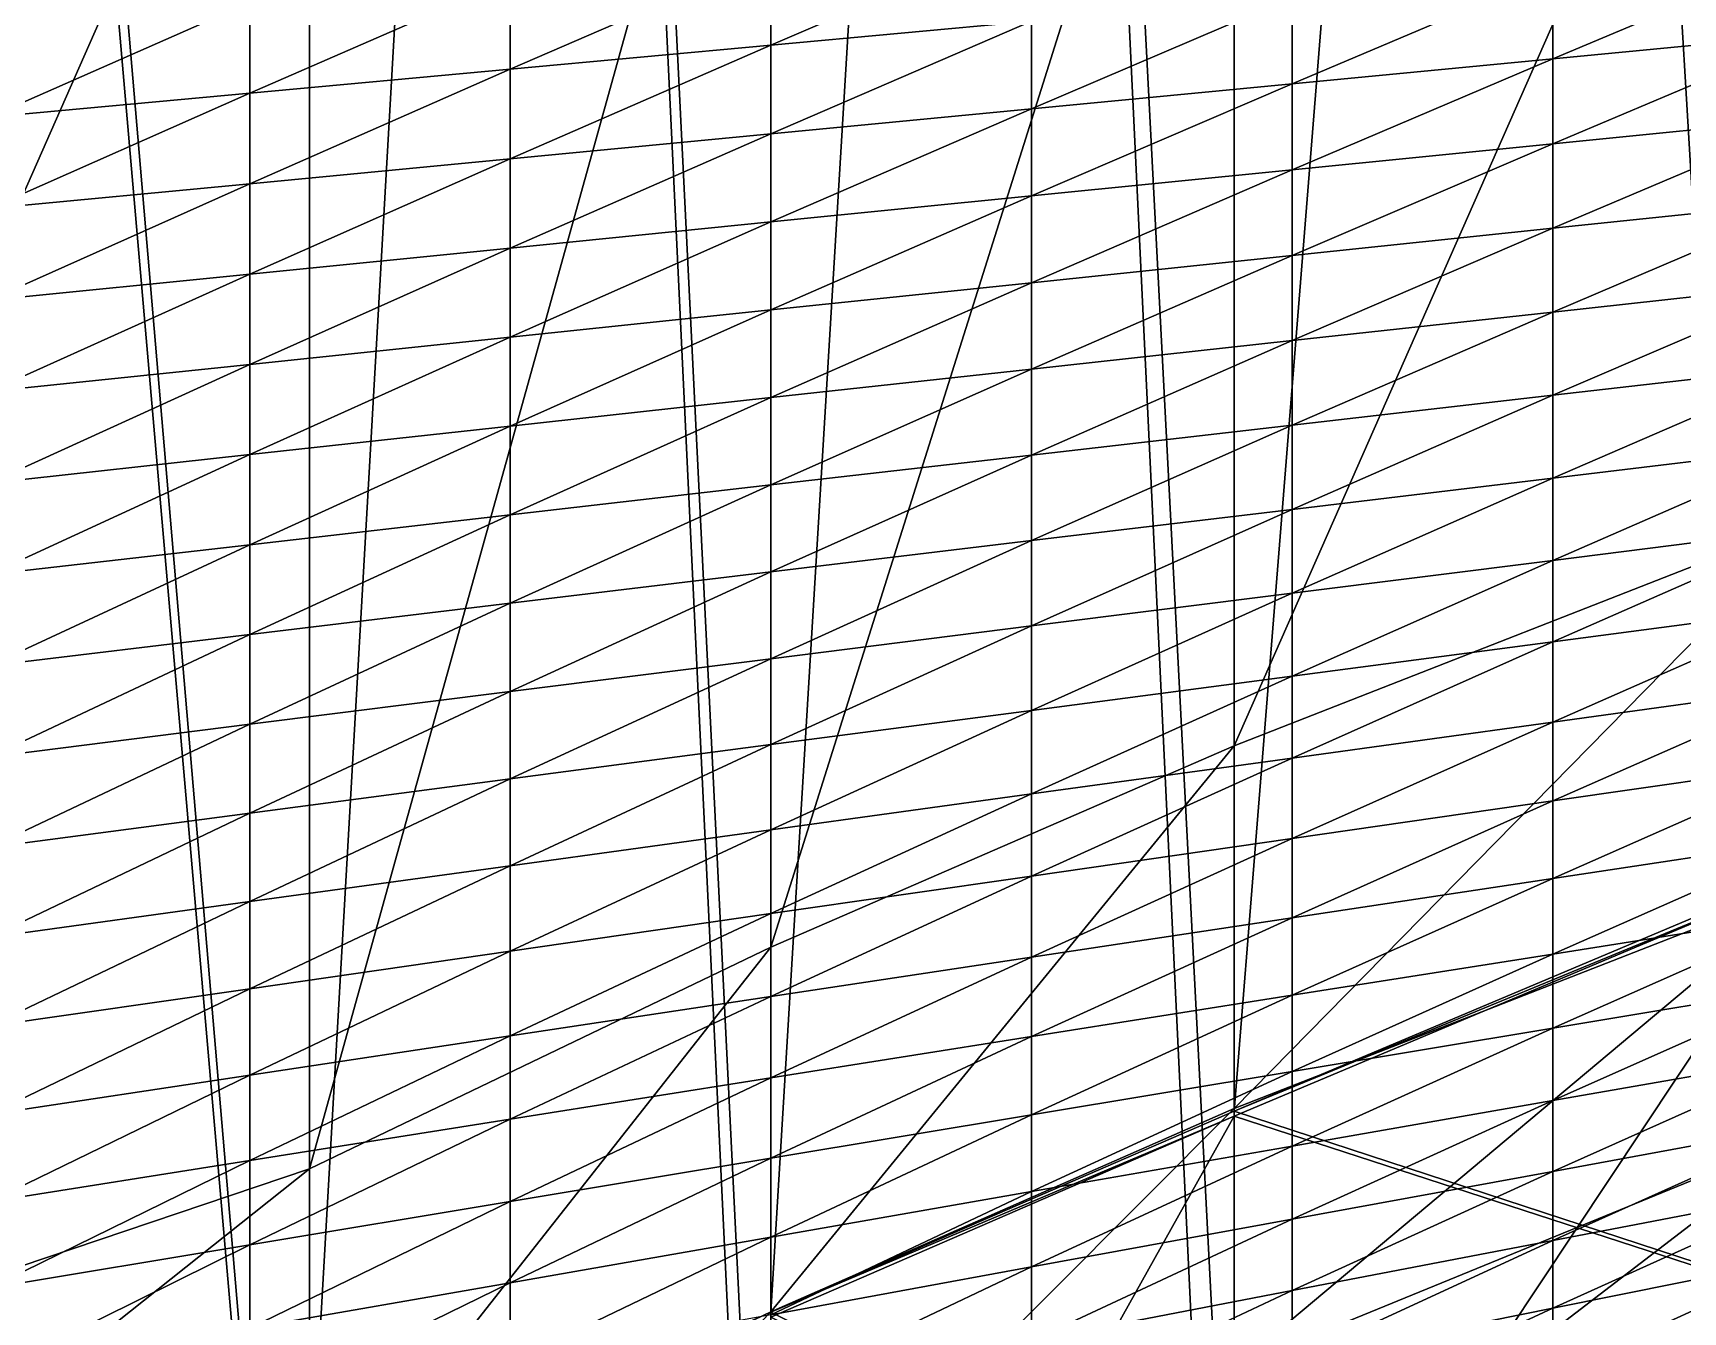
# Model space of a CAD drawing. Header units: metres. Extents: x -3 to 177, y -14 to 14.
# Drawn here: x 154.89 to 158.294, y -8.124 to -5.487 of the extents above; entities that cross this region are included whole.
import ezdxf

# ---------------------------------------------------------------- set-up
doc = ezdxf.new("R2010")
doc.units = ezdxf.units.M
for name, color, linetype, true_color in [('DB_1', 7, 'Continuous', 0x99866a), ('HOLD_1', 7, 'Continuous', 0xe6b85c), ('HULL', 7, 'Continuous', 0x528ba5), ('PARTITION_1_S', 7, 'Continuous', 0xc9ac7a), ('WBT_1_S', 7, 'Continuous', 0x417c9f)]:
    doc.layers.add(name, color=color, linetype=linetype, true_color=true_color)

msp = doc.modelspace()

# ---------------------------------------------------------------- linework, layer by layer
at = {"layer": 'DB_1'}
for points in [[(153.725, 10.5039, 1.75), (153.725, -10.5039, 1.75), (155.4606, -9.8546, 1.75)], [(153.725, 10.5039, 1.75), (155.4606, -9.8546, 1.75), (155.4606, 9.8546, 1.75)], [(155.4606, 9.8546, 1.75), (155.4606, -9.8546, 1.75), (156.4125, -9.4298, 1.75)], [(155.4606, 9.8546, 1.75), (156.4125, -9.4298, 1.75), (156.4125, 9.4298, 1.75)], [(156.4125, 9.4298, 1.75), (156.4125, -9.4298, 1.75), (157.3677, -9.0149, 1.75)], [(156.4125, 9.4298, 1.75), (157.3677, -9.0149, 1.75), (157.3677, 9.0149, 1.75)], [(157.3677, 9.0149, 1.75), (157.3677, -9.0149, 1.75), (158.5625, -8.5123, 1.75)], [(157.3677, 9.0149, 1.75), (158.5625, -8.5123, 1.75), (158.5625, 8.5123, 1.75)], [(153.725, -6.1144), (153.725, 6.1144), (155.4606, 4.4797)], [(153.725, -6.1144), (155.4606, 4.4797), (155.4606, -4.4797)], [(157.3677, -6.9568, 0.35), (157.3677, -4.34), (158.5625, -4.2524)], [(157.3677, -6.9568, 0.35), (158.5625, -4.2524), (158.5625, -6.4891, 0.35)], [(156.4125, -7.3715, 0.35), (156.4125, -4.41), (157.3677, -4.34)], [(156.4125, -7.3715, 0.35), (157.3677, -4.34), (157.3677, -6.9568, 0.35)], [(155.4606, -7.8288, 0.35), (155.4606, -4.4797), (156.4125, -4.41)], [(155.4606, -7.8288, 0.35), (156.4125, -4.41), (156.4125, -7.3715, 0.35)], [(153.725, -8.4147, 0.35), (153.725, -6.1144), (155.4606, -4.4797)], [(153.725, -8.4147, 0.35), (155.4606, -4.4797), (155.4606, -7.8288, 0.35)], [(157.3677, -7.7047, 0.7), (157.3677, -6.9568, 0.35), (158.5625, -6.4891, 0.35)], [(157.3677, -7.7047, 0.7), (158.5625, -6.4891, 0.35), (158.5625, -7.2383, 0.7)], [(156.4125, -8.1237, 0.7), (156.4125, -7.3715, 0.35), (157.3677, -6.9568, 0.35)], [(156.4125, -8.1237, 0.7), (157.3677, -6.9568, 0.35), (157.3677, -7.7047, 0.7)], [(157.3677, -8.2396, 1.05), (157.3677, -7.7047, 0.7), (158.5625, -7.2383, 0.7)], [(157.3677, -8.2396, 1.05), (158.5625, -7.2383, 0.7), (158.5625, -7.7506, 1.05)], [(155.4606, -8.5805, 0.7), (155.4606, -7.8288, 0.35), (156.4125, -7.3715, 0.35)], [(155.4606, -8.5805, 0.7), (156.4125, -7.3715, 0.35), (156.4125, -8.1237, 0.7)], [(156.4125, -8.6632, 1.05), (156.4125, -8.1237, 0.7), (157.3677, -7.7047, 0.7)], [(156.4125, -8.6632, 1.05), (157.3677, -7.7047, 0.7), (157.3677, -8.2396, 1.05)], [(157.3677, -8.6661, 1.4), (157.3677, -8.2396, 1.05), (158.5625, -7.7506, 1.05)], [(157.3677, -8.6661, 1.4), (158.5625, -7.7506, 1.05), (158.5625, -8.1619, 1.4)], [(153.725, -9.2082, 0.7), (153.725, -8.4147, 0.35), (155.4606, -7.8288, 0.35)], [(153.725, -9.2082, 0.7), (155.4606, -7.8288, 0.35), (155.4606, -8.5805, 0.7)], [(155.4606, -9.1101, 1.05), (155.4606, -8.5805, 0.7), (156.4125, -8.1237, 0.7)], [(155.4606, -9.1101, 1.05), (156.4125, -8.1237, 0.7), (156.4125, -8.6632, 1.05)]]:
    msp.add_3dface(points, dxfattribs=at)
at = {"layer": 'HOLD_1'}
for points in [[(153.725, 9.996, 14.6), (153.725, -9.996, 14.6), (155.4606, -9.996, 14.6)], [(153.725, 9.996, 14.6), (155.4606, -9.996, 14.6), (155.4606, 9.996, 14.6)], [(155.4606, 9.996, 14.6), (155.4606, -9.996, 14.6), (156.4125, -9.996, 14.6)], [(155.4606, 9.996, 14.6), (156.4125, -9.996, 14.6), (156.4125, 9.996, 14.6)], [(156.4125, 9.996, 14.6), (156.4125, -9.996, 14.6), (157.3677, -9.996, 14.6)], [(156.4125, 9.996, 14.6), (157.3677, -9.996, 14.6), (157.3677, 9.996, 14.6)], [(157.3677, 9.996, 14.6), (157.3677, -9.996, 14.6), (158.5625, -9.996, 14.6)], [(157.3677, 9.996, 14.6), (158.5625, -9.996, 14.6), (158.5625, 9.996, 14.6)], [(153.725, -9.1988, 1.75), (153.725, 9.1988, 1.75), (155.4606, 8.5494, 1.75)], [(153.725, -9.1988, 1.75), (155.4606, 8.5494, 1.75), (155.4606, -8.5494, 1.75)], [(155.4606, -8.5494, 1.75), (155.4606, 8.5494, 1.75), (156.4125, 8.1245, 1.75)], [(155.4606, -8.5494, 1.75), (156.4125, 8.1245, 1.75), (156.4125, -8.1245, 1.75)], [(156.4125, -8.1245, 1.75), (156.4125, 8.1245, 1.75), (157.3677, 7.7097, 1.75)], [(156.4125, -8.1245, 1.75), (157.3677, 7.7097, 1.75), (157.3677, -7.7097, 1.75)], [(157.3677, -7.7097, 1.75), (157.3677, 7.7097, 1.75), (158.5625, 7.2071, 1.75)], [(157.3677, -7.7097, 1.75), (158.5625, 7.2071, 1.75), (158.5625, -7.2071, 1.75)], [(157.3677, -7.7097, 1.75), (158.5625, -7.2071, 1.75), (158.5625, -8.1011, 3.0018)], [(156.4125, -8.1245, 1.75), (157.3677, -7.7097, 1.75), (157.3677, -8.6069, 3.0018)], [(157.3677, -8.6069, 3.0018), (157.3677, -7.7097, 1.75), (158.5625, -8.1011, 3.0018)], [(157.3677, -8.6069, 3.0018), (158.5625, -8.1011, 3.0018), (158.5625, -9.231, 5.7512)]]:
    msp.add_3dface(points, dxfattribs=at)
at = {"layer": 'HULL'}
for points in [[(156.4125, -5.5117, 0.0187), (156.4125, -5.3284, 0.0111), (156.95, -5.2807, 0.0148)], [(156.4125, -5.5117, 0.0187), (156.95, -5.2807, 0.0148), (156.95, -5.4622, 0.0249)], [(155.875, -5.5612, 0.0125), (155.875, -5.3761, 0.0074), (156.4125, -5.3284, 0.0111)], [(155.875, -5.5612, 0.0125), (156.4125, -5.3284, 0.0111), (156.4125, -5.5117, 0.0187)], [(158.025, -5.54, 0.0606), (158.025, -5.3632, 0.0374), (158.5625, -5.3138, 0.0436)], [(158.025, -5.54, 0.0606), (158.5625, -5.3138, 0.0436), (158.5625, -5.4885, 0.0707)], [(155.3375, -5.6107, 0.0062), (155.3375, -5.4238, 0.0037), (155.875, -5.3761, 0.0074)], [(155.3375, -5.6107, 0.0062), (155.875, -5.3761, 0.0074), (155.875, -5.5612, 0.0125)], [(157.4875, -5.5915, 0.0505), (157.4875, -5.4127, 0.0311), (158.025, -5.3632, 0.0374)], [(157.4875, -5.5915, 0.0505), (158.025, -5.3632, 0.0374), (158.025, -5.54, 0.0606)], [(154.8, -5.6602), (154.8, -5.4715), (155.3375, -5.4238, 0.0037)], [(154.8, -5.6602), (155.3375, -5.4238, 0.0037), (155.3375, -5.6107, 0.0062)], [(156.95, -5.6429, 0.0404), (156.95, -5.4622, 0.0249), (157.4875, -5.4127, 0.0311)], [(156.95, -5.6429, 0.0404), (157.4875, -5.4127, 0.0311), (157.4875, -5.5915, 0.0505)], [(156.4125, -5.6944, 0.0303), (156.4125, -5.5117, 0.0187), (156.95, -5.4622, 0.0249)], [(156.4125, -5.6944, 0.0303), (156.95, -5.4622, 0.0249), (156.95, -5.6429, 0.0404)], [(155.875, -5.7459, 0.0202), (155.875, -5.5612, 0.0125), (156.4125, -5.5117, 0.0187)], [(155.875, -5.7459, 0.0202), (156.4125, -5.5117, 0.0187), (156.4125, -5.6944, 0.0303)], [(158.025, -5.7151, 0.0914), (158.025, -5.54, 0.0606), (158.5625, -5.4885, 0.0707)], [(158.025, -5.7151, 0.0914), (158.5625, -5.4885, 0.0707), (158.5625, -5.6614, 0.1066)], [(157.4875, -5.7688, 0.0762), (157.4875, -5.5915, 0.0505), (158.025, -5.54, 0.0606)], [(157.4875, -5.7688, 0.0762), (158.025, -5.54, 0.0606), (158.025, -5.7151, 0.0914)], [(155.3375, -5.7974, 0.0101), (155.3375, -5.6107, 0.0062), (155.875, -5.5612, 0.0125)], [(155.3375, -5.7974, 0.0101), (155.875, -5.5612, 0.0125), (155.875, -5.7459, 0.0202)], [(154.8, -5.8488), (154.8, -5.6602), (155.3375, -5.6107, 0.0062)], [(154.8, -5.8488), (155.3375, -5.6107, 0.0062), (155.3375, -5.7974, 0.0101)], [(156.95, -5.8226, 0.0609), (156.95, -5.6429, 0.0404), (157.4875, -5.5915, 0.0505)], [(156.95, -5.8226, 0.0609), (157.4875, -5.5915, 0.0505), (157.4875, -5.7688, 0.0762)], [(156.4125, -5.8763, 0.0457), (156.4125, -5.6944, 0.0303), (156.95, -5.6429, 0.0404)], [(156.4125, -5.8763, 0.0457), (156.95, -5.6429, 0.0404), (156.95, -5.8226, 0.0609)], [(158.025, -5.8894, 0.1262), (158.025, -5.7151, 0.0914), (158.5625, -5.6614, 0.1066)], [(158.025, -5.8894, 0.1262), (158.5625, -5.6614, 0.1066), (158.5625, -5.8333, 0.1468)], [(155.875, -5.9301, 0.0305), (155.875, -5.7459, 0.0202), (156.4125, -5.6944, 0.0303)], [(155.875, -5.9301, 0.0305), (156.4125, -5.6944, 0.0303), (156.4125, -5.8763, 0.0457)], [(157.4875, -5.9455, 0.1055), (157.4875, -5.7688, 0.0762), (158.025, -5.7151, 0.0914)], [(157.4875, -5.9455, 0.1055), (158.025, -5.7151, 0.0914), (158.025, -5.8894, 0.1262)], [(155.3375, -5.9838, 0.0152), (155.3375, -5.7974, 0.0101), (155.875, -5.7459, 0.0202)], [(155.3375, -5.9838, 0.0152), (155.875, -5.7459, 0.0202), (155.875, -5.9301, 0.0305)], [(156.95, -6.0017, 0.0849), (156.95, -5.8226, 0.0609), (157.4875, -5.7688, 0.0762)], [(156.95, -6.0017, 0.0849), (157.4875, -5.7688, 0.0762), (157.4875, -5.9455, 0.1055)], [(154.8, -6.0375), (154.8, -5.8488), (155.3375, -5.7974, 0.0101)], [(154.8, -6.0375), (155.3375, -5.7974, 0.0101), (155.3375, -5.9838, 0.0152)], [(156.4125, -6.0578, 0.0643), (156.4125, -5.8763, 0.0457), (156.95, -5.8226, 0.0609)], [(156.4125, -6.0578, 0.0643), (156.95, -5.8226, 0.0609), (156.95, -6.0017, 0.0849)], [(158.025, -6.062, 0.1669), (158.025, -5.8894, 0.1262), (158.5625, -5.8333, 0.1468)], [(158.025, -6.062, 0.1669), (158.5625, -5.8333, 0.1468), (158.5625, -6.0032, 0.1939)], [(155.875, -6.1139, 0.0437), (155.875, -5.9301, 0.0305), (156.4125, -5.8763, 0.0457)], [(155.875, -6.1139, 0.0437), (156.4125, -5.8763, 0.0457), (156.4125, -6.0578, 0.0643)], [(157.4875, -6.1208, 0.1399), (157.4875, -5.9455, 0.1055), (158.025, -5.8894, 0.1262)], [(157.4875, -6.1208, 0.1399), (158.025, -5.8894, 0.1262), (158.025, -6.062, 0.1669)], [(155.3375, -6.1701, 0.023), (155.3375, -5.9838, 0.0152), (155.875, -5.9301, 0.0305)], [(155.3375, -6.1701, 0.023), (155.875, -5.9301, 0.0305), (155.875, -6.1139, 0.0437)], [(156.95, -6.1796, 0.1129), (156.95, -6.0017, 0.0849), (157.4875, -5.9455, 0.1055)], [(156.95, -6.1796, 0.1129), (157.4875, -5.9455, 0.1055), (157.4875, -6.1208, 0.1399)], [(154.8, -6.2262, 0.0024), (154.8, -6.0375), (155.3375, -5.9838, 0.0152)], [(154.8, -6.2262, 0.0024), (155.3375, -5.9838, 0.0152), (155.3375, -6.1701, 0.023)], [(156.4125, -6.2384, 0.0859), (156.4125, -6.0578, 0.0643), (156.95, -6.0017, 0.0849)], [(156.4125, -6.2384, 0.0859), (156.95, -6.0017, 0.0849), (156.95, -6.1796, 0.1129)], [(158.025, -6.2336, 0.2108), (158.025, -6.062, 0.1669), (158.5625, -6.0032, 0.1939)], [(158.025, -6.2336, 0.2108), (158.5625, -6.0032, 0.1939), (158.5625, -6.172, 0.2444)], [(155.875, -6.2972, 0.0589), (155.875, -6.1139, 0.0437), (156.4125, -6.0578, 0.0643)], [(155.875, -6.2972, 0.0589), (156.4125, -6.0578, 0.0643), (156.4125, -6.2384, 0.0859)], [(157.4875, -6.2952, 0.1772), (157.4875, -6.1208, 0.1399), (158.025, -6.062, 0.1669)], [(157.4875, -6.2952, 0.1772), (158.025, -6.062, 0.1669), (158.025, -6.2336, 0.2108)], [(155.3375, -6.356, 0.0319), (155.3375, -6.1701, 0.023), (155.875, -6.1139, 0.0437)], [(155.3375, -6.356, 0.0319), (155.875, -6.1139, 0.0437), (155.875, -6.2972, 0.0589)], [(156.95, -6.3569, 0.1435), (156.95, -6.1796, 0.1129), (157.4875, -6.1208, 0.1399)], [(156.95, -6.3569, 0.1435), (157.4875, -6.1208, 0.1399), (157.4875, -6.2952, 0.1772)], [(154.8, -6.4148, 0.0049), (154.8, -6.2262, 0.0024), (155.3375, -6.1701, 0.023)], [(154.8, -6.4148, 0.0049), (155.3375, -6.1701, 0.023), (155.3375, -6.356, 0.0319)], [(156.4125, -6.4185, 0.1099), (156.4125, -6.2384, 0.0859), (156.95, -6.1796, 0.1129)], [(156.4125, -6.4185, 0.1099), (156.95, -6.1796, 0.1129), (156.95, -6.3569, 0.1435)], [(158.025, -6.4044, 0.2591), (158.025, -6.2336, 0.2108), (158.5625, -6.172, 0.2444)], [(158.025, -6.4044, 0.2591), (158.5625, -6.172, 0.2444), (158.5625, -6.3399, 0.2985)], [(155.875, -6.4801, 0.0763), (155.875, -6.2972, 0.0589), (156.4125, -6.2384, 0.0859)], [(155.875, -6.4801, 0.0763), (156.4125, -6.2384, 0.0859), (156.4125, -6.4185, 0.1099)], [(157.4875, -6.4689, 0.2197), (157.4875, -6.2952, 0.1772), (158.025, -6.2336, 0.2108)], [(157.4875, -6.4689, 0.2197), (158.025, -6.2336, 0.2108), (158.025, -6.4044, 0.2591)], [(156.95, -6.5335, 0.1804), (156.95, -6.3569, 0.1435), (157.4875, -6.2952, 0.1772)], [(156.95, -6.5335, 0.1804), (157.4875, -6.2952, 0.1772), (157.4875, -6.4689, 0.2197)], [(155.3375, -6.5418, 0.0427), (155.3375, -6.356, 0.0319), (155.875, -6.2972, 0.0589)], [(155.3375, -6.5418, 0.0427), (155.875, -6.2972, 0.0589), (155.875, -6.4801, 0.0763)], [(154.8, -6.6034, 0.0091), (154.8, -6.4148, 0.0049), (155.3375, -6.356, 0.0319)], [(154.8, -6.6034, 0.0091), (155.3375, -6.356, 0.0319), (155.3375, -6.5418, 0.0427)], [(156.4125, -6.598, 0.141), (156.4125, -6.4185, 0.1099), (156.95, -6.3569, 0.1435)], [(156.4125, -6.598, 0.141), (156.95, -6.3569, 0.1435), (156.95, -6.5335, 0.1804)], [(158.025, -6.5741, 0.3104), (158.025, -6.4044, 0.2591), (158.5625, -6.3399, 0.2985)], [(158.025, -6.5741, 0.3104), (158.5625, -6.3399, 0.2985), (158.5625, -6.5065, 0.356)], [(155.875, -6.6625, 0.1016), (155.875, -6.4801, 0.0763), (156.4125, -6.4185, 0.1099)], [(155.875, -6.6625, 0.1016), (156.4125, -6.4185, 0.1099), (156.4125, -6.598, 0.141)], [(157.4875, -6.6417, 0.2647), (157.4875, -6.4689, 0.2197), (158.025, -6.4044, 0.2591)], [(157.4875, -6.6417, 0.2647), (158.025, -6.4044, 0.2591), (158.025, -6.5741, 0.3104)], [(155.3375, -6.7271, 0.0622), (155.3375, -6.5418, 0.0427), (155.875, -6.4801, 0.0763)], [(155.3375, -6.7271, 0.0622), (155.875, -6.4801, 0.0763), (155.875, -6.6625, 0.1016)], [(156.95, -6.7093, 0.2191), (156.95, -6.5335, 0.1804), (157.4875, -6.4689, 0.2197)], [(156.95, -6.7093, 0.2191), (157.4875, -6.4689, 0.2197), (157.4875, -6.6417, 0.2647)], [(156.4125, -6.7769, 0.1735), (156.4125, -6.598, 0.141), (156.95, -6.5335, 0.1804)], [(156.4125, -6.7769, 0.1735), (156.95, -6.5335, 0.1804), (156.95, -6.7093, 0.2191)], [(158.025, -6.742, 0.3684), (158.025, -6.5741, 0.3104), (158.5625, -6.5065, 0.356)], [(158.025, -6.742, 0.3684), (158.5625, -6.5065, 0.356), (158.5625, -6.6712, 0.4193)], [(154.8, -6.7916, 0.0229), (154.8, -6.6034, 0.0091), (155.3375, -6.5418, 0.0427)], [(154.8, -6.7916, 0.0229), (155.3375, -6.5418, 0.0427), (155.3375, -6.7271, 0.0622)], [(155.875, -6.8445, 0.1279), (155.875, -6.6625, 0.1016), (156.4125, -6.598, 0.141)], [(155.875, -6.8445, 0.1279), (156.4125, -6.598, 0.141), (156.4125, -6.7769, 0.1735)], [(157.4875, -6.8127, 0.3174), (157.4875, -6.6417, 0.2647), (158.025, -6.5741, 0.3104)], [(157.4875, -6.8127, 0.3174), (158.025, -6.5741, 0.3104), (158.025, -6.742, 0.3684)], [(155.3375, -6.9121, 0.0822), (155.3375, -6.7271, 0.0622), (155.875, -6.6625, 0.1016)], [(155.3375, -6.9121, 0.0822), (155.875, -6.6625, 0.1016), (155.875, -6.8445, 0.1279)], [(156.95, -6.8835, 0.2665), (156.95, -6.7093, 0.2191), (157.4875, -6.6417, 0.2647)], [(156.95, -6.8835, 0.2665), (157.4875, -6.6417, 0.2647), (157.4875, -6.8127, 0.3174)], [(158.025, -6.9078, 0.4324), (158.025, -6.742, 0.3684), (158.5625, -6.6712, 0.4193)], [(158.025, -6.9078, 0.4324), (158.5625, -6.6712, 0.4193), (158.5625, -6.8337, 0.4881)], [(154.8, -6.9798, 0.0366), (154.8, -6.7916, 0.0229), (155.3375, -6.7271, 0.0622)], [(154.8, -6.9798, 0.0366), (155.3375, -6.7271, 0.0622), (155.3375, -6.9121, 0.0822)], [(156.4125, -6.9542, 0.2156), (156.4125, -6.7769, 0.1735), (156.95, -6.7093, 0.2191)], [(156.4125, -6.9542, 0.2156), (156.95, -6.7093, 0.2191), (156.95, -6.8835, 0.2665)], [(157.4875, -6.9818, 0.3766), (157.4875, -6.8127, 0.3174), (158.025, -6.742, 0.3684)], [(157.4875, -6.9818, 0.3766), (158.025, -6.742, 0.3684), (158.025, -6.9078, 0.4324)], [(155.875, -7.025, 0.1646), (155.875, -6.8445, 0.1279), (156.4125, -6.7769, 0.1735)], [(155.875, -7.025, 0.1646), (156.4125, -6.7769, 0.1735), (156.4125, -6.9542, 0.2156)], [(156.95, -7.0558, 0.3209), (156.95, -6.8835, 0.2665), (157.4875, -6.8127, 0.3174)], [(156.95, -7.0558, 0.3209), (157.4875, -6.8127, 0.3174), (157.4875, -6.9818, 0.3766)], [(158.025, -7.0703, 0.5045), (158.025, -6.9078, 0.4324), (158.5625, -6.8337, 0.4881)], [(158.025, -7.0703, 0.5045), (158.5625, -6.8337, 0.4881), (158.5625, -6.9929, 0.5646)], [(155.3375, -7.0958, 0.1137), (155.3375, -6.9121, 0.0822), (155.875, -6.8445, 0.1279)], [(155.3375, -7.0958, 0.1137), (155.875, -6.8445, 0.1279), (155.875, -7.025, 0.1646)], [(156.4125, -7.1298, 0.2651), (156.4125, -6.9542, 0.2156), (156.95, -6.8835, 0.2665)], [(156.4125, -7.1298, 0.2651), (156.95, -6.8835, 0.2665), (156.95, -7.0558, 0.3209)], [(157.4875, -7.1477, 0.4444), (157.4875, -6.9818, 0.3766), (158.025, -6.9078, 0.4324)], [(157.4875, -7.1477, 0.4444), (158.025, -6.9078, 0.4324), (158.025, -7.0703, 0.5045)], [(154.8, -7.1665, 0.0627), (154.8, -6.9798, 0.0366), (155.3375, -6.9121, 0.0822)], [(154.8, -7.1665, 0.0627), (155.3375, -6.9121, 0.0822), (155.3375, -7.0958, 0.1137)], [(155.875, -7.2038, 0.2094), (155.875, -7.025, 0.1646), (156.4125, -6.9542, 0.2156)], [(155.875, -7.2038, 0.2094), (156.4125, -6.9542, 0.2156), (156.4125, -7.1298, 0.2651)], [(156.95, -7.2252, 0.3843), (156.95, -7.0558, 0.3209), (157.4875, -6.9818, 0.3766)], [(156.95, -7.2252, 0.3843), (157.4875, -6.9818, 0.3766), (157.4875, -7.1477, 0.4444)], [(158.025, -7.23, 0.5824), (158.025, -7.0703, 0.5045), (158.5625, -6.9929, 0.5646)], [(158.025, -7.23, 0.5824), (158.5625, -6.9929, 0.5646), (158.5625, -7.1489, 0.6472)], [(155.3375, -7.2779, 0.1536), (155.3375, -7.0958, 0.1137), (155.875, -7.025, 0.1646)], [(155.3375, -7.2779, 0.1536), (155.875, -7.025, 0.1646), (155.875, -7.2038, 0.2094)], [(156.4125, -7.3026, 0.3242), (156.4125, -7.1298, 0.2651), (156.95, -7.0558, 0.3209)], [(156.4125, -7.3026, 0.3242), (156.95, -7.0558, 0.3209), (156.95, -7.2252, 0.3843)], [(157.4875, -7.3111, 0.5176), (157.4875, -7.1477, 0.4444), (158.025, -7.0703, 0.5045)], [(157.4875, -7.3111, 0.5176), (158.025, -7.0703, 0.5045), (158.025, -7.23, 0.5824)], [(154.8, -7.3519, 0.0979), (154.8, -7.1665, 0.0627), (155.3375, -7.0958, 0.1137)], [(154.8, -7.3519, 0.0979), (155.3375, -7.0958, 0.1137), (155.3375, -7.2779, 0.1536)], [(155.875, -7.38, 0.2641), (155.875, -7.2038, 0.2094), (156.4125, -7.1298, 0.2651)], [(155.875, -7.38, 0.2641), (156.4125, -7.1298, 0.2651), (156.4125, -7.3026, 0.3242)], [(156.95, -7.3923, 0.4529), (156.95, -7.2252, 0.3843), (157.4875, -7.1477, 0.4444)], [(156.95, -7.3923, 0.4529), (157.4875, -7.1477, 0.4444), (157.4875, -7.3111, 0.5176)], [(158.025, -7.3859, 0.6674), (158.025, -7.23, 0.5824), (158.5625, -7.1489, 0.6472)], [(158.025, -7.3859, 0.6674), (158.5625, -7.1489, 0.6472), (158.5625, -7.3008, 0.7369)], [(155.3375, -7.4574, 0.204), (155.3375, -7.2779, 0.1536), (155.875, -7.2038, 0.2094)], [(155.3375, -7.4574, 0.204), (155.875, -7.2038, 0.2094), (155.875, -7.38, 0.2641)], [(156.4125, -7.4734, 0.3881), (156.4125, -7.3026, 0.3242), (156.95, -7.2252, 0.3843)], [(156.4125, -7.4734, 0.3881), (156.95, -7.2252, 0.3843), (156.95, -7.3923, 0.4529)], [(157.4875, -7.4711, 0.5978), (157.4875, -7.3111, 0.5176), (158.025, -7.23, 0.5824)], [(157.4875, -7.4711, 0.5978), (158.025, -7.23, 0.5824), (158.025, -7.3859, 0.6674)], [(154.8, -7.5349, 0.1439), (154.8, -7.3519, 0.0979), (155.3375, -7.2779, 0.1536)], [(154.8, -7.5349, 0.1439), (155.3375, -7.2779, 0.1536), (155.3375, -7.4574, 0.204)], [(155.875, -7.5545, 0.3234), (155.875, -7.38, 0.2641), (156.4125, -7.3026, 0.3242)], [(155.875, -7.5545, 0.3234), (156.4125, -7.3026, 0.3242), (156.4125, -7.4734, 0.3881)], [(156.95, -7.5562, 0.5282), (156.95, -7.3923, 0.4529), (157.4875, -7.3111, 0.5176)], [(156.95, -7.5562, 0.5282), (157.4875, -7.3111, 0.5176), (157.4875, -7.4711, 0.5978)], [(158.025, -7.5386, 0.758), (158.025, -7.3859, 0.6674), (158.5625, -7.3008, 0.7369)], [(158.025, -7.5386, 0.758), (158.5625, -7.3008, 0.7369), (158.5625, -7.4493, 0.8322)], [(155.3375, -7.6356, 0.2586), (155.3375, -7.4574, 0.204), (155.875, -7.38, 0.2641)], [(155.3375, -7.6356, 0.2586), (155.875, -7.38, 0.2641), (155.875, -7.5545, 0.3234)], [(156.4125, -7.6414, 0.4587), (156.4125, -7.4734, 0.3881), (156.95, -7.3923, 0.4529)], [(156.4125, -7.6414, 0.4587), (156.95, -7.3923, 0.4529), (156.95, -7.5562, 0.5282)], [(157.4875, -7.628, 0.6838), (157.4875, -7.4711, 0.5978), (158.025, -7.3859, 0.6674)], [(157.4875, -7.628, 0.6838), (158.025, -7.3859, 0.6674), (158.025, -7.5386, 0.758)], [(158.025, -7.6882, 0.8533), (158.025, -7.5386, 0.758), (158.5625, -7.4493, 0.8322)], [(158.025, -7.6882, 0.8533), (158.5625, -7.4493, 0.8322), (158.5625, -7.5944, 0.9324)], [(154.8, -7.7167, 0.1938), (154.8, -7.5349, 0.1439), (155.3375, -7.4574, 0.204)], [(154.8, -7.7167, 0.1938), (155.3375, -7.4574, 0.204), (155.3375, -7.6356, 0.2586)], [(155.875, -7.7265, 0.3891), (155.875, -7.5545, 0.3234), (156.4125, -7.4734, 0.3881)], [(155.875, -7.7265, 0.3891), (156.4125, -7.4734, 0.3881), (156.4125, -7.6414, 0.4587)], [(156.95, -7.7173, 0.6097), (156.95, -7.5562, 0.5282), (157.4875, -7.4711, 0.5978)], [(156.95, -7.7173, 0.6097), (157.4875, -7.4711, 0.5978), (157.4875, -7.628, 0.6838)], [(155.3375, -7.8117, 0.3195), (155.3375, -7.6356, 0.2586), (155.875, -7.5545, 0.3234)], [(155.3375, -7.8117, 0.3195), (155.875, -7.5545, 0.3234), (155.875, -7.7265, 0.3891)], [(157.4875, -7.7821, 0.7743), (157.4875, -7.628, 0.6838), (158.025, -7.5386, 0.758)], [(157.4875, -7.7821, 0.7743), (158.025, -7.5386, 0.758), (158.025, -7.6882, 0.8533)], [(156.4125, -7.8067, 0.5355), (156.4125, -7.6414, 0.4587), (156.95, -7.5562, 0.5282)], [(156.4125, -7.8067, 0.5355), (156.95, -7.5562, 0.5282), (156.95, -7.7173, 0.6097)], [(158.025, -7.8341, 0.9543), (158.025, -7.6882, 0.8533), (158.5625, -7.5944, 0.9324)], [(158.025, -7.8341, 0.9543), (158.5625, -7.5944, 0.9324), (158.5625, -7.7356, 1.038)], [(154.8, -7.8969, 0.2499), (154.8, -7.7167, 0.1938), (155.3375, -7.6356, 0.2586)], [(154.8, -7.8969, 0.2499), (155.3375, -7.6356, 0.2586), (155.3375, -7.8117, 0.3195)], [(155.875, -7.896, 0.4613), (155.875, -7.7265, 0.3891), (156.4125, -7.6414, 0.4587)], [(155.875, -7.896, 0.4613), (156.4125, -7.6414, 0.4587), (156.4125, -7.8067, 0.5355)], [(156.95, -7.876, 0.6952), (156.95, -7.7173, 0.6097), (157.4875, -7.628, 0.6838)], [(156.95, -7.876, 0.6952), (157.4875, -7.628, 0.6838), (157.4875, -7.7821, 0.7743)], [(157.4875, -7.9327, 0.8706), (157.4875, -7.7821, 0.7743), (158.025, -7.6882, 0.8533)], [(157.4875, -7.9327, 0.8706), (158.025, -7.6882, 0.8533), (158.025, -7.8341, 0.9543)], [(156.4125, -7.9698, 0.6161), (156.4125, -7.8067, 0.5355), (156.95, -7.7173, 0.6097)], [(156.4125, -7.9698, 0.6161), (156.95, -7.7173, 0.6097), (156.95, -7.876, 0.6952)], [(155.3375, -7.9853, 0.3871), (155.3375, -7.8117, 0.3195), (155.875, -7.7265, 0.3891)], [(155.3375, -7.9853, 0.3871), (155.875, -7.7265, 0.3891), (155.875, -7.896, 0.4613)], [(158.025, -7.9767, 1.06), (158.025, -7.8341, 0.9543), (158.5625, -7.7356, 1.038)], [(158.025, -7.9767, 1.06), (158.5625, -7.7356, 1.038), (158.5625, -7.8733, 1.1482)], [(156.95, -8.0312, 0.787), (156.95, -7.876, 0.6952), (157.4875, -7.7821, 0.7743)], [(156.95, -8.0312, 0.787), (157.4875, -7.7821, 0.7743), (157.4875, -7.9327, 0.8706)], [(154.8, -8.0747, 0.313), (154.8, -7.8969, 0.2499), (155.3375, -7.8117, 0.3195)], [(154.8, -8.0747, 0.313), (155.3375, -7.8117, 0.3195), (155.3375, -7.9853, 0.3871)], [(155.875, -8.0637, 0.5371), (155.875, -7.896, 0.4613), (156.4125, -7.8067, 0.5355)], [(155.875, -8.0637, 0.5371), (156.4125, -7.8067, 0.5355), (156.4125, -7.9698, 0.6161)], [(157.4875, -8.08, 0.9717), (157.4875, -7.9327, 0.8706), (158.025, -7.8341, 0.9543)], [(157.4875, -8.08, 0.9717), (158.025, -7.8341, 0.9543), (158.025, -7.9767, 1.06)], [(156.4125, -8.1297, 0.7033), (156.4125, -7.9698, 0.6161), (156.95, -7.876, 0.6952)], [(156.4125, -8.1297, 0.7033), (156.95, -7.876, 0.6952), (156.95, -8.0312, 0.787)], [(158.025, -8.1164, 1.1695), (158.025, -7.9767, 1.06), (158.5625, -7.8733, 1.1482)], [(158.025, -8.1164, 1.1695), (158.5625, -7.8733, 1.1482), (158.5625, -8.0082, 1.2619)], [(155.3375, -8.1576, 0.458), (155.3375, -7.9853, 0.3871), (155.875, -7.896, 0.4613)], [(155.3375, -8.1576, 0.458), (155.875, -7.896, 0.4613), (155.875, -8.0637, 0.5371)], [(156.95, -8.1834, 0.8835), (156.95, -8.0312, 0.787), (157.4875, -7.9327, 0.8706)], [(156.95, -8.1834, 0.8835), (157.4875, -7.9327, 0.8706), (157.4875, -8.08, 0.9717)], [(154.8, -8.2514, 0.3789), (154.8, -8.0747, 0.313), (155.3375, -7.9853, 0.3871)], [(154.8, -8.2514, 0.3789), (155.3375, -7.9853, 0.3871), (155.3375, -8.1576, 0.458)], [(155.875, -8.2282, 0.6196), (155.875, -8.0637, 0.5371), (156.4125, -7.9698, 0.6161)], [(155.875, -8.2282, 0.6196), (156.4125, -7.9698, 0.6161), (156.4125, -8.1297, 0.7033)], [(157.4875, -8.2246, 1.0771), (157.4875, -8.08, 0.9717), (158.025, -7.9767, 1.06)], [(157.4875, -8.2246, 1.0771), (158.025, -7.9767, 1.06), (158.025, -8.1164, 1.1695)], [(156.4125, -8.2868, 0.7952), (156.4125, -8.1297, 0.7033), (156.95, -8.0312, 0.787)], [(156.4125, -8.2868, 0.7952), (156.95, -8.0312, 0.787), (156.95, -8.1834, 0.8835)], [(158.025, -8.2529, 1.2835), (158.025, -8.1164, 1.1695), (158.5625, -8.0082, 1.2619)], [(158.025, -8.2529, 1.2835), (158.5625, -8.0082, 1.2619), (158.5625, -8.1402, 1.3793)], [(155.3375, -8.3268, 0.5359), (155.3375, -8.1576, 0.458), (155.875, -8.0637, 0.5371)], [(155.3375, -8.3268, 0.5359), (155.875, -8.0637, 0.5371), (155.875, -8.2282, 0.6196)], [(156.95, -8.3328, 0.9847), (156.95, -8.1834, 0.8835), (157.4875, -8.08, 0.9717)], [(156.95, -8.3328, 0.9847), (157.4875, -8.08, 0.9717), (157.4875, -8.2246, 1.0771)], [(157.4875, -8.3656, 1.1878), (157.4875, -8.2246, 1.0771), (158.025, -8.1164, 1.1695)], [(157.4875, -8.3656, 1.1878), (158.025, -8.1164, 1.1695), (158.025, -8.2529, 1.2835)]]:
    msp.add_3dface(points, dxfattribs=at)
at = {"layer": 'PARTITION_1_S'}
for points in [[(157.3677, -7.7097, 1.75), (158.5625, -8.1011, 3.0018), (158.5625, -7.2071, 1.75)], [(157.3677, -7.7097, 1.75), (158.5625, -7.2071, 1.75), (158.5625, -7.2176, 1.75)], [(158.5625, -7.2176, 1.75), (158.5625, -8.109, 2.9982), (157.3677, -7.7201, 1.75)], [(157.3677, -7.7097, 1.75), (158.5625, -7.2176, 1.75), (157.3677, -7.7201, 1.75)], [(156.4125, -8.1245, 1.75), (157.3677, -8.6069, 3.0018), (157.3677, -7.7097, 1.75)], [(156.4125, -8.1245, 1.75), (157.3677, -7.7097, 1.75), (157.3677, -7.7201, 1.75)], [(157.3677, -7.7201, 1.75), (157.3677, -8.6147, 2.9982), (156.4125, -8.135, 1.75)], [(156.4125, -8.1245, 1.75), (157.3677, -7.7201, 1.75), (156.4125, -8.135, 1.75)], [(157.3677, -7.7097, 1.75), (157.3677, -8.6069, 3.0018), (158.5625, -8.1011, 3.0018)], [(158.5625, -8.109, 2.9982), (157.3677, -8.6147, 2.9982), (157.3677, -7.7201, 1.75)], [(157.3677, -8.6069, 3.0018), (158.5625, -9.231, 5.7512), (158.5625, -8.1011, 3.0018)], [(158.5625, -8.109, 2.9982), (158.5625, -9.2394, 5.7488), (157.3677, -8.6147, 2.9982)]]:
    msp.add_3dface(points, dxfattribs=at)
at = {"layer": 'WBT_1_S'}
for points in [[(157.3677, -7.7201, 1.75), (158.5625, -8.109, 2.9982), (158.5625, -7.2176, 1.75)], [(157.3677, -9.0149, 1.75), (157.3677, -7.7201, 1.75), (158.5625, -7.2176, 1.75)], [(157.3677, -9.0149, 1.75), (158.5625, -7.2176, 1.75), (158.5625, -8.5123, 1.75)], [(156.4125, -8.135, 1.75), (157.3677, -8.6147, 2.9982), (157.3677, -7.7201, 1.75)], [(156.4125, -9.4298, 1.75), (156.4125, -8.135, 1.75), (157.3677, -7.7201, 1.75)], [(156.4125, -9.4298, 1.75), (157.3677, -7.7201, 1.75), (157.3677, -9.0149, 1.75)], [(157.3677, -7.7201, 1.75), (157.3677, -8.6147, 2.9982), (158.5625, -8.109, 2.9982)], [(157.3677, -8.6147, 2.9982), (158.5625, -9.2394, 5.7488), (158.5625, -8.109, 2.9982)]]:
    msp.add_3dface(points, dxfattribs=at)

doc.saveas('drawing.dxf')
